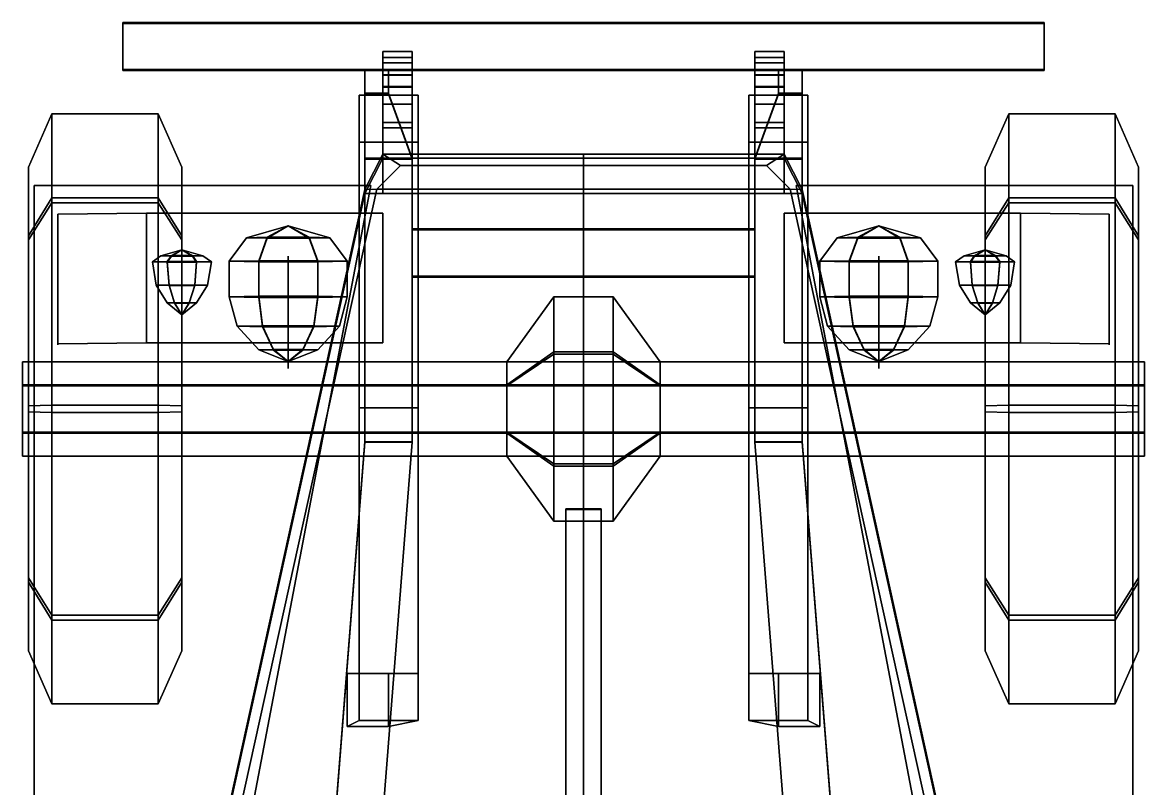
# Model space of a CAD drawing. Header units: millimetres. Extents: x -1.24 to 5, y -3.84 to 3.15.
# Drawn here: x -0.95 to 0.95, y 1.855 to 3.153 of the extents above; entities that cross this region are included whole.
import ezdxf

# ---------------------------------------------------------------- set-up
doc = ezdxf.new("R2010")
doc.units = ezdxf.units.MM
doc.header["$MEASUREMENT"] = 0
doc.layers.add('wheels', color=2, linetype='Continuous')

msp = doc.modelspace()

# ---------------------------------------------------------------- linework, layer by layer
for points in [[(-0.78, 3.1531, 0.9014), (0.78, 3.1531, 0.9014), (0.78, 3.1515, 0.7714), (-0.78, 3.1515, 0.7714)], [(-0.78, 3.0731, 0.9024), (0.78, 3.0731, 0.9024), (0.78, 3.1531, 0.9014), (-0.78, 3.1531, 0.9014)], [(-0.78, 3.1515, 0.7714), (-0.78, 3.0715, 0.7724), (-0.78, 3.0731, 0.9024), (-0.78, 3.1531, 0.9014)], [(0.78, 3.1515, 0.7714), (0.78, 3.0715, 0.7724), (-0.78, 3.0715, 0.7724), (-0.78, 3.1515, 0.7714)], [(0.78, 3.1531, 0.9014), (0.78, 3.0731, 0.9024), (0.78, 3.0715, 0.7724), (0.78, 3.1515, 0.7714)], [(-0.29, 3.0846, 1.0222), (-0.29, 3.1041, 0.982), (-0.34, 3.1041, 0.982), (-0.34, 3.0846, 1.0222)], [(-0.34, 3.0936, 0.9421), (-0.34, 3.0436, 0.9427), (-0.34, 3.0641, 0.9825), (-0.34, 3.1041, 0.982)], [(-0.29, 3.1041, 0.982), (-0.29, 3.0936, 0.9421), (-0.34, 3.0936, 0.9421), (-0.34, 3.1041, 0.982)], [(-0.34, 3.1041, 0.982), (-0.34, 3.0641, 0.9825), (-0.34, 3.0446, 1.0227), (-0.34, 3.0846, 1.0222)], [(-0.29, 3.0641, 0.9825), (-0.29, 3.0436, 0.9427), (-0.29, 3.0936, 0.9421), (-0.29, 3.1041, 0.982)], [(-0.29, 3.0446, 1.0227), (-0.29, 3.0641, 0.9825), (-0.29, 3.1041, 0.982), (-0.29, 3.0846, 1.0222)], [(0.29, 3.0936, 0.9421), (0.29, 3.0436, 0.9427), (0.29, 3.0641, 0.9825), (0.29, 3.1041, 0.982)], [(0.34, 3.1041, 0.982), (0.34, 3.0936, 0.9421), (0.29, 3.0936, 0.9421), (0.29, 3.1041, 0.982)], [(0.29, 3.1041, 0.982), (0.29, 3.0641, 0.9825), (0.29, 3.0446, 1.0227), (0.29, 3.0846, 1.0222)], [(0.34, 3.0846, 1.0222), (0.34, 3.1041, 0.982), (0.29, 3.1041, 0.982), (0.29, 3.0846, 1.0222)], [(0.34, 3.0641, 0.9825), (0.34, 3.0436, 0.9427), (0.34, 3.0936, 0.9421), (0.34, 3.1041, 0.982)], [(0.34, 3.0446, 1.0227), (0.34, 3.0641, 0.9825), (0.34, 3.1041, 0.982), (0.34, 3.0846, 1.0222)], [(-0.29, 3.0936, 0.9421), (-0.29, 3.0631, 0.9025), (-0.34, 3.0631, 0.9025), (-0.34, 3.0936, 0.9421)], [(-0.34, 3.0631, 0.9025), (-0.34, 2.8631, 0.9049), (-0.34, 2.9836, 0.9435), (-0.34, 3.0936, 0.9421)], [(-0.29, 3.0448, 1.0427), (-0.29, 3.0846, 1.0222), (-0.34, 3.0846, 1.0222), (-0.34, 3.0448, 1.0427)], [(-0.34, 3.0846, 1.0222), (-0.34, 2.9746, 1.0236), (-0.34, 3.0148, 1.0431), (-0.34, 3.0448, 1.0427)], [(-0.29, 2.9836, 0.9435), (-0.29, 2.8631, 0.9049), (-0.29, 3.0631, 0.9025), (-0.29, 3.0936, 0.9421)], [(-0.29, 3.0148, 1.0431), (-0.29, 2.9746, 1.0236), (-0.29, 3.0846, 1.0222), (-0.29, 3.0448, 1.0427)], [(0.29, 3.0631, 0.9025), (0.29, 2.8631, 0.9049), (0.29, 2.9836, 0.9435), (0.29, 3.0936, 0.9421)], [(0.34, 3.0936, 0.9421), (0.34, 3.0631, 0.9025), (0.29, 3.0631, 0.9025), (0.29, 3.0936, 0.9421)], [(0.34, 3.0448, 1.0427), (0.34, 3.0846, 1.0222), (0.29, 3.0846, 1.0222), (0.29, 3.0448, 1.0427)], [(0.29, 3.0846, 1.0222), (0.29, 2.9746, 1.0236), (0.29, 3.0148, 1.0431), (0.29, 3.0448, 1.0427)], [(0.34, 2.9836, 0.9435), (0.34, 2.8631, 0.9049), (0.34, 3.0631, 0.9025), (0.34, 3.0936, 0.9421)], [(0.34, 3.0148, 1.0431), (0.34, 2.9746, 1.0236), (0.34, 3.0846, 1.0222), (0.34, 3.0448, 1.0427)], [(-0.78, 3.0715, 0.7724), (0.78, 3.0715, 0.7724), (0.78, 3.0731, 0.9024), (-0.78, 3.0731, 0.9024)], [(-0.37, 3.0731, 0.9024), (-0.37, 3.0331, 0.9028), (-0.33, 3.0331, 0.9028), (-0.33, 3.0731, 0.9024)], [(-0.37, 3.0715, 0.7724), (-0.37, 3.0315, 0.7729), (-0.37, 3.0331, 0.9028), (-0.37, 3.0731, 0.9024)], [(-0.33, 3.0315, 0.7729), (-0.37, 3.0315, 0.7729), (-0.37, 3.0715, 0.7724), (-0.33, 3.0715, 0.7724)], [(-0.34, 3.0641, 0.9825), (-0.34, 3.0436, 0.9427), (-0.29, 3.0436, 0.9427), (-0.29, 3.0641, 0.9825)], [(-0.34, 3.0446, 1.0227), (-0.34, 3.0641, 0.9825), (-0.29, 3.0641, 0.9825), (-0.29, 3.0446, 1.0227)], [(-0.33, 3.0731, 0.9024), (-0.33, 3.0331, 0.9028), (-0.33, 3.0315, 0.7729), (-0.33, 3.0715, 0.7724)], [(0.29, 3.0641, 0.9825), (0.29, 3.0436, 0.9427), (0.34, 3.0436, 0.9427), (0.34, 3.0641, 0.9825)], [(0.29, 3.0446, 1.0227), (0.29, 3.0641, 0.9825), (0.34, 3.0641, 0.9825), (0.34, 3.0446, 1.0227)], [(0.33, 3.0731, 0.9024), (0.33, 3.0331, 0.9028), (0.37, 3.0331, 0.9028), (0.37, 3.0731, 0.9024)], [(0.33, 3.0715, 0.7724), (0.33, 3.0315, 0.7729), (0.33, 3.0331, 0.9028), (0.33, 3.0731, 0.9024)], [(0.37, 3.0315, 0.7729), (0.33, 3.0315, 0.7729), (0.33, 3.0715, 0.7724), (0.37, 3.0715, 0.7724)], [(0.37, 3.0731, 0.9024), (0.37, 3.0331, 0.9028), (0.37, 3.0315, 0.7729), (0.37, 3.0715, 0.7724)], [(-0.34, 3.0448, 1.0427), (-0.34, 3.0148, 1.0431), (-0.29, 3.0148, 1.0431), (-0.29, 3.0448, 1.0427)], [(-0.29, 3.0446, 1.0227), (-0.29, 2.9746, 1.0236), (-0.34, 2.9746, 1.0236), (-0.34, 3.0446, 1.0227)], [(-0.34, 3.0436, 0.9427), (-0.34, 2.9836, 0.9435), (-0.29, 2.9836, 0.9435), (-0.29, 3.0436, 0.9427)], [(0.29, 3.0448, 1.0427), (0.29, 3.0148, 1.0431), (0.34, 3.0148, 1.0431), (0.34, 3.0448, 1.0427)], [(0.34, 3.0446, 1.0227), (0.34, 2.9746, 1.0236), (0.29, 2.9746, 1.0236), (0.29, 3.0446, 1.0227)], [(0.29, 3.0436, 0.9427), (0.29, 2.9836, 0.9435), (0.34, 2.9836, 0.9435), (0.34, 3.0436, 0.9427)], [(-0.29, 3.03, 0.78), (-0.28, 3.03, 0.7), (-0.38, 3.03, 0.7), (-0.37, 3.03, 0.78)], [(-0.38, 3.03, 0.7), (-0.38, 2.95, 0.7), (-0.37, 2.95, 0.78), (-0.37, 3.03, 0.78)], [(-0.28, 3.03, 0.7), (-0.28, 2.95, 0.64), (-0.38, 2.95, 0.64), (-0.38, 3.03, 0.7)], [(-0.38, 3.03, 0.7), (-0.38, 2.95, 0.64), (-0.38, 2.5, 0.56), (-0.38, 2.5, 0.7)], [(-0.37, 3.0315, 0.7729), (-0.37, 2.9215, 0.7742), (-0.37, 2.9231, 0.9042), (-0.37, 3.0331, 0.9028)], [(-0.37, 3.0331, 0.9028), (-0.37, 2.9231, 0.9042), (-0.29, 2.9231, 0.9042), (-0.33, 3.0331, 0.9028)], [(-0.29, 2.9215, 0.7742), (-0.37, 2.9215, 0.7742), (-0.37, 3.0315, 0.7729), (-0.33, 3.0315, 0.7729)], [(-0.37, 3.03, 0.78), (-0.37, 2.95, 0.78), (-0.29, 2.95, 0.78), (-0.29, 3.03, 0.78)], [(-0.33, 3.0331, 0.9028), (-0.29, 2.9231, 0.9042), (-0.29, 2.9215, 0.7742), (-0.33, 3.0315, 0.7729)], [(-0.29, 2.95, 0.78), (-0.28, 2.95, 0.7), (-0.28, 3.03, 0.7), (-0.29, 3.03, 0.78)], [(-0.28, 2.5, 0.56), (-0.28, 2.95, 0.64), (-0.28, 3.03, 0.7), (-0.28, 2.5, 0.7)], [(0.28, 3.03, 0.7), (0.28, 2.95, 0.64), (0.28, 2.5, 0.56), (0.28, 2.5, 0.7)], [(0.38, 3.03, 0.7), (0.38, 2.95, 0.64), (0.28, 2.95, 0.64), (0.28, 3.03, 0.7)], [(0.37, 3.03, 0.78), (0.38, 3.03, 0.7), (0.28, 3.03, 0.7), (0.29, 3.03, 0.78)], [(0.28, 3.03, 0.7), (0.28, 2.95, 0.7), (0.29, 2.95, 0.78), (0.29, 3.03, 0.78)], [(0.33, 3.0331, 0.9028), (0.29, 2.9231, 0.9042), (0.37, 2.9231, 0.9042), (0.37, 3.0331, 0.9028)], [(0.33, 3.0315, 0.7729), (0.29, 2.9215, 0.7742), (0.29, 2.9231, 0.9042), (0.33, 3.0331, 0.9028)], [(0.37, 2.9215, 0.7742), (0.29, 2.9215, 0.7742), (0.33, 3.0315, 0.7729), (0.37, 3.0315, 0.7729)], [(0.29, 3.03, 0.78), (0.29, 2.95, 0.78), (0.37, 2.95, 0.78), (0.37, 3.03, 0.78)], [(0.37, 3.0331, 0.9028), (0.37, 2.9231, 0.9042), (0.37, 2.9215, 0.7742), (0.37, 3.0315, 0.7729)], [(0.37, 2.95, 0.78), (0.38, 2.95, 0.7), (0.38, 3.03, 0.7), (0.37, 3.03, 0.78)], [(0.38, 2.5, 0.56), (0.38, 2.95, 0.64), (0.38, 3.03, 0.7), (0.38, 2.5, 0.7)], [(-0.34, 3.0148, 1.0431), (-0.34, 2.9746, 1.0236), (-0.29, 2.9746, 1.0236), (-0.29, 3.0148, 1.0431)], [(0.29, 3.0148, 1.0431), (0.29, 2.9746, 1.0236), (0.34, 2.9746, 1.0236), (0.34, 3.0148, 1.0431)], [(-0.34, 2.9836, 0.9435), (-0.34, 2.8631, 0.9049), (-0.29, 2.8631, 0.9049), (-0.29, 2.9836, 0.9435)], [(0.29, 2.9836, 0.9435), (0.29, 2.8631, 0.9049), (0.34, 2.8631, 0.9049), (0.34, 2.9836, 0.9435)], [(-0.28, 2.5, 0.7), (-0.28, 2.95, 0.7), (-0.38, 2.95, 0.7), (-0.38, 2.5, 0.7)], [(-0.37, 2.95, 0.78), (-0.38, 2.95, 0.7), (-0.28, 2.95, 0.7), (-0.29, 2.95, 0.78)], [(-0.38, 2.5, 0.56), (-0.38, 2.95, 0.64), (-0.28, 2.95, 0.64), (-0.28, 2.5, 0.56)], [(0.28, 2.5, 0.56), (0.28, 2.95, 0.64), (0.38, 2.95, 0.64), (0.38, 2.5, 0.56)], [(0.38, 2.5, 0.7), (0.38, 2.95, 0.7), (0.28, 2.95, 0.7), (0.28, 2.5, 0.7)], [(0.29, 2.95, 0.78), (0.28, 2.95, 0.7), (0.38, 2.95, 0.7), (0.37, 2.95, 0.78)], [(-0.34, 2.9231, 0.9042), (-0.37, 2.8631, 0.9049), (-0.37, 2.8698, 1.4549), (-0.34, 2.93, 1.4641)], [(-0.34, 2.93, 1.4641), (-0.37, 2.8698, 1.4549), (-0.35, 2.8706, 1.5149), (-0.31, 2.9105, 1.5044)], [(0.34, 2.93, 1.4641), (0.34, 2.9231, 0.9042), (-0.34, 2.9231, 0.9042), (-0.34, 2.93, 1.4641)], [(0, 2.9105, 1.5044), (0, 2.93, 1.4641), (-0.34, 2.93, 1.4641), (-0.31, 2.9105, 1.5044)], [(0.31, 2.9105, 1.5044), (0.34, 2.93, 1.4641), (0, 2.93, 1.4641), (0, 2.9105, 1.5044)], [(0.35, 2.8706, 1.5149), (0.37, 2.8698, 1.4549), (0.34, 2.93, 1.4641), (0.31, 2.9105, 1.5044)], [(0.37, 2.8698, 1.4549), (0.37, 2.8631, 0.9049), (0.34, 2.9231, 0.9042), (0.34, 2.93, 1.4641)], [(-0.37, 2.9231, 0.9042), (-0.37, 2.4432, 0.9101), (-0.29, 2.4432, 0.9101), (-0.29, 2.9231, 0.9042)], [(-0.37, 2.9215, 0.7742), (-0.37, 2.4416, 0.7801), (-0.37, 2.4432, 0.9101), (-0.37, 2.9231, 0.9042)], [(0.34, 2.9231, 0.9042), (0.37, 2.8631, 0.9049), (-0.37, 2.8631, 0.9049), (-0.34, 2.9231, 0.9042)], [(-0.29, 2.4416, 0.7801), (-0.37, 2.4416, 0.7801), (-0.37, 2.9215, 0.7742), (-0.29, 2.9215, 0.7742)], [(-0.31, 2.9105, 1.5044), (-0.35, 2.8706, 1.5149), (0, 2.8707, 1.5249), (0, 2.9105, 1.5044)], [(-0.29, 2.9231, 0.9042), (-0.29, 2.8631, 0.9049), (-0.34, 2.8631, 0.9049), (-0.34, 2.9231, 0.9042)], [(-0.29, 2.9231, 0.9042), (-0.29, 2.4432, 0.9101), (-0.29, 2.4416, 0.7801), (-0.29, 2.9215, 0.7742)], [(0, 2.9105, 1.5044), (0, 2.8707, 1.5249), (0.35, 2.8706, 1.5149), (0.31, 2.9105, 1.5044)], [(0.29, 2.9231, 0.9042), (0.29, 2.4432, 0.9101), (0.37, 2.4432, 0.9101), (0.37, 2.9231, 0.9042)], [(0.29, 2.9215, 0.7742), (0.29, 2.4416, 0.7801), (0.29, 2.4432, 0.9101), (0.29, 2.9231, 0.9042)], [(0.34, 2.9231, 0.9042), (0.34, 2.8631, 0.9049), (0.29, 2.8631, 0.9049), (0.29, 2.9231, 0.9042)], [(0.37, 2.4416, 0.7801), (0.29, 2.4416, 0.7801), (0.29, 2.9215, 0.7742), (0.37, 2.9215, 0.7742)], [(0.37, 2.9231, 0.9042), (0.37, 2.4432, 0.9101), (0.37, 2.4416, 0.7801), (0.37, 2.9215, 0.7742)], [(-0.93, 2.8762, 1.1548), (-0.93, 1.6163, 1.1702), (-0.93, 1.6169, 1.2202), (-0.93, 2.8768, 1.2048)], [(-0.93, 2.8768, 1.2048), (-0.93, 1.6169, 1.2202), (-0.93, 1.6163, 1.1702), (-0.93, 2.8762, 1.1548)], [(-0.36, 2.8768, 1.2048), (-0.6, 1.6169, 1.2202), (-0.93, 1.6169, 1.2202), (-0.93, 2.8768, 1.2048)], [(-0.93, 2.8768, 1.2048), (-0.93, 1.6169, 1.2202), (-0.6, 1.6169, 1.2202), (-0.36, 2.8768, 1.2048)], [(-0.37, 2.8698, 1.4549), (-0.61, 1.7791, 1.3982), (-0.59, 1.7824, 1.6682), (-0.35, 2.8706, 1.5149)], [(-0.37, 2.8631, 0.9049), (-0.61, 1.7732, 0.9182), (-0.61, 1.7791, 1.3982), (-0.37, 2.8698, 1.4549)], [(-0.35, 2.8706, 1.5149), (-0.59, 1.7824, 1.6682), (0, 1.7833, 1.7482), (0, 2.8707, 1.5249)], [(0, 2.8707, 1.5249), (0, 1.7833, 1.7482), (0.59, 1.7824, 1.6682), (0.35, 2.8706, 1.5149)], [(0.59, 1.7824, 1.6682), (0.61, 1.7791, 1.3982), (0.37, 2.8698, 1.4549), (0.35, 2.8706, 1.5149)], [(0.36, 2.8768, 1.2048), (0.6, 1.6169, 1.2202), (0.93, 1.6169, 1.2202), (0.93, 2.8768, 1.2048)], [(0.93, 2.8768, 1.2048), (0.93, 1.6169, 1.2202), (0.6, 1.6169, 1.2202), (0.36, 2.8768, 1.2048)], [(0.61, 1.7791, 1.3982), (0.61, 1.7732, 0.9182), (0.37, 2.8631, 0.9049), (0.37, 2.8698, 1.4549)], [(0.93, 2.8768, 1.2048), (0.93, 1.6169, 1.2202), (0.93, 1.6163, 1.1702), (0.93, 2.8762, 1.1548)], [(0.93, 2.8762, 1.1548), (0.93, 1.6163, 1.1702), (0.93, 1.6169, 1.2202), (0.93, 2.8768, 1.2048)], [(0.37, 2.8631, 0.9049), (0.61, 1.7732, 0.9182), (-0.61, 1.7732, 0.9182), (-0.37, 2.8631, 0.9049)], [(-0.74, 2.83, 1.4654), (-0.74, 2.61, 1.4681), (-0.89, 2.6083, 1.3281), (-0.89, 2.8283, 1.3254)], [(-0.89, 2.8283, 1.3254), (-0.89, 2.6083, 1.3281), (-0.74, 2.61, 1.4681), (-0.74, 2.83, 1.4654)], [(-0.89, 2.8283, 1.3254), (-0.89, 2.6083, 1.3281), (-0.89, 2.6068, 1.2081), (-0.89, 2.8268, 1.2054)], [(-0.89, 2.8268, 1.2054), (-0.89, 2.6068, 1.2081), (-0.89, 2.6083, 1.3281), (-0.89, 2.8283, 1.3254)], [(-0.34, 2.83, 1.4654), (-0.34, 2.61, 1.4681), (-0.74, 2.61, 1.4681), (-0.74, 2.83, 1.4654)], [(-0.74, 2.83, 1.4654), (-0.74, 2.61, 1.4681), (-0.34, 2.61, 1.4681), (-0.34, 2.83, 1.4654)], [(0.34, 2.83, 1.4654), (0.34, 2.61, 1.4681), (0.74, 2.61, 1.4681), (0.74, 2.83, 1.4654)], [(0.74, 2.83, 1.4654), (0.74, 2.61, 1.4681), (0.34, 2.61, 1.4681), (0.34, 2.83, 1.4654)], [(0.89, 2.8283, 1.3254), (0.89, 2.6083, 1.3281), (0.74, 2.61, 1.4681), (0.74, 2.83, 1.4654)], [(0.74, 2.83, 1.4654), (0.74, 2.61, 1.4681), (0.89, 2.6083, 1.3281), (0.89, 2.8283, 1.3254)], [(0.89, 2.8283, 1.3254), (0.89, 2.6083, 1.3281), (0.89, 2.6068, 1.2081), (0.89, 2.8268, 1.2054)], [(0.89, 2.8268, 1.2054), (0.89, 2.6068, 1.2081), (0.89, 2.6083, 1.3281), (0.89, 2.8283, 1.3254)], [(-0.5, 2.8083, 1.3256), (-0.5707, 2.7883, 1.3259), (-0.5354, 2.789, 1.3871), (-0.5, 2.8083, 1.3256)], [(-0.5, 2.8083, 1.3256), (-0.5354, 2.7875, 1.2646), (-0.5707, 2.7883, 1.3259), (-0.5, 2.8083, 1.3256)], [(-0.5, 2.8083, 1.3256), (-0.5354, 2.789, 1.3871), (-0.4646, 2.789, 1.3871), (-0.5, 2.8083, 1.3256)], [(-0.5, 2.8083, 1.3256), (-0.4646, 2.7875, 1.2646), (-0.5354, 2.7875, 1.2646), (-0.5, 2.8083, 1.3256)], [(-0.5, 2.8083, 1.3256), (-0.4646, 2.789, 1.3871), (-0.4293, 2.7883, 1.3259), (-0.5, 2.8083, 1.3256)], [(-0.5, 2.8083, 1.3256), (-0.4293, 2.7883, 1.3259), (-0.4646, 2.7875, 1.2646), (-0.5, 2.8083, 1.3256)], [(-0.29, 2.7231, 0.9066), (0.29, 2.7231, 0.9066), (0.29, 2.8031, 0.9057), (-0.29, 2.8031, 0.9057)], [(-0.29, 2.8031, 0.9057), (0.29, 2.8031, 0.9057), (0.29, 2.8015, 0.7757), (-0.29, 2.8015, 0.7757)], [(0.29, 2.8015, 0.7757), (0.29, 2.7215, 0.7766), (-0.29, 2.7215, 0.7766), (-0.29, 2.8015, 0.7757)], [(0.5, 2.8083, 1.3256), (0.4293, 2.7883, 1.3259), (0.4646, 2.789, 1.3871), (0.5, 2.8083, 1.3256)], [(0.5, 2.8083, 1.3256), (0.4646, 2.7875, 1.2646), (0.4293, 2.7883, 1.3259), (0.5, 2.8083, 1.3256)], [(0.5, 2.8083, 1.3256), (0.4646, 2.789, 1.3871), (0.5354, 2.789, 1.3871), (0.5, 2.8083, 1.3256)], [(0.5, 2.8083, 1.3256), (0.5354, 2.7875, 1.2646), (0.4646, 2.7875, 1.2646), (0.5, 2.8083, 1.3256)], [(0.5, 2.8083, 1.3256), (0.5354, 2.789, 1.3871), (0.5707, 2.7883, 1.3259), (0.5, 2.8083, 1.3256)], [(0.5, 2.8083, 1.3256), (0.5707, 2.7883, 1.3259), (0.5354, 2.7875, 1.2646), (0.5, 2.8083, 1.3256)], [(-0.5707, 2.7883, 1.3259), (-0.6, 2.7483, 1.3264), (-0.55, 2.7493, 1.413), (-0.5354, 2.789, 1.3871)], [(-0.5354, 2.7875, 1.2646), (-0.55, 2.7472, 1.2398), (-0.6, 2.7483, 1.3264), (-0.5707, 2.7883, 1.3259)], [(-0.5354, 2.789, 1.3871), (-0.55, 2.7493, 1.413), (-0.45, 2.7493, 1.413), (-0.4646, 2.789, 1.3871)], [(-0.4646, 2.7875, 1.2646), (-0.45, 2.7472, 1.2398), (-0.55, 2.7472, 1.2398), (-0.5354, 2.7875, 1.2646)], [(-0.4646, 2.789, 1.3871), (-0.45, 2.7493, 1.413), (-0.4, 2.7483, 1.3264), (-0.4293, 2.7883, 1.3259)], [(-0.4293, 2.7883, 1.3259), (-0.4, 2.7483, 1.3264), (-0.45, 2.7472, 1.2398), (-0.4646, 2.7875, 1.2646)], [(0.4293, 2.7883, 1.3259), (0.4, 2.7483, 1.3264), (0.45, 2.7493, 1.413), (0.4646, 2.789, 1.3871)], [(0.4646, 2.7875, 1.2646), (0.45, 2.7472, 1.2398), (0.4, 2.7483, 1.3264), (0.4293, 2.7883, 1.3259)], [(0.4646, 2.789, 1.3871), (0.45, 2.7493, 1.413), (0.55, 2.7493, 1.413), (0.5354, 2.789, 1.3871)], [(0.5354, 2.7875, 1.2646), (0.55, 2.7472, 1.2398), (0.45, 2.7472, 1.2398), (0.4646, 2.7875, 1.2646)], [(0.5354, 2.789, 1.3871), (0.55, 2.7493, 1.413), (0.6, 2.7483, 1.3264), (0.5707, 2.7883, 1.3259)], [(0.5707, 2.7883, 1.3259), (0.6, 2.7483, 1.3264), (0.55, 2.7472, 1.2398), (0.5354, 2.7875, 1.2646)], [(-0.7154, 2.7577, 1.2762), (-0.73, 2.7477, 1.2764), (-0.705, 2.7482, 1.3197), (-0.6977, 2.758, 1.3069)], [(-0.6977, 2.7573, 1.2456), (-0.705, 2.7471, 1.2331), (-0.73, 2.7477, 1.2764), (-0.7154, 2.7577, 1.2762)], [(-0.68, 2.7677, 1.2761), (-0.6977, 2.7573, 1.2456), (-0.7154, 2.7577, 1.2762), (-0.68, 2.7677, 1.2761)], [(-0.68, 2.7677, 1.2761), (-0.7154, 2.7577, 1.2762), (-0.6977, 2.758, 1.3069), (-0.68, 2.7677, 1.2761)], [(-0.6977, 2.758, 1.3069), (-0.705, 2.7482, 1.3197), (-0.655, 2.7482, 1.3197), (-0.6623, 2.758, 1.3069)], [(-0.6623, 2.7573, 1.2456), (-0.655, 2.7471, 1.2331), (-0.705, 2.7471, 1.2331), (-0.6977, 2.7573, 1.2456)], [(-0.68, 2.7677, 1.2761), (-0.6623, 2.7573, 1.2456), (-0.6977, 2.7573, 1.2456), (-0.68, 2.7677, 1.2761)], [(-0.68, 2.7677, 1.2761), (-0.6977, 2.758, 1.3069), (-0.6623, 2.758, 1.3069), (-0.68, 2.7677, 1.2761)], [(-0.68, 2.7677, 1.2761), (-0.6446, 2.7577, 1.2762), (-0.6623, 2.7573, 1.2456), (-0.68, 2.7677, 1.2761)], [(-0.68, 2.7677, 1.2761), (-0.6623, 2.758, 1.3069), (-0.6446, 2.7577, 1.2762), (-0.68, 2.7677, 1.2761)], [(-0.6623, 2.758, 1.3069), (-0.655, 2.7482, 1.3197), (-0.63, 2.7477, 1.2764), (-0.6446, 2.7577, 1.2762)], [(-0.6446, 2.7577, 1.2762), (-0.63, 2.7477, 1.2764), (-0.655, 2.7471, 1.2331), (-0.6623, 2.7573, 1.2456)], [(-0.5, 2.7568, 1.2062), (-0.5, 2.5668, 1.2086), (-0.5, 2.6077, 1.2781), (-0.5, 2.7473, 1.2464)], [(-0.5, 2.7473, 1.2464), (-0.5, 2.6077, 1.2781), (-0.5, 2.5668, 1.2086), (-0.5, 2.7568, 1.2062)], [(0.5, 2.7473, 1.2464), (0.5, 2.6077, 1.2781), (0.5, 2.5668, 1.2086), (0.5, 2.7568, 1.2062)], [(0.5, 2.7568, 1.2062), (0.5, 2.5668, 1.2086), (0.5, 2.6077, 1.2781), (0.5, 2.7473, 1.2464)], [(0.6446, 2.7577, 1.2762), (0.63, 2.7477, 1.2764), (0.655, 2.7482, 1.3197), (0.6623, 2.758, 1.3069)], [(0.6623, 2.7573, 1.2456), (0.655, 2.7471, 1.2331), (0.63, 2.7477, 1.2764), (0.6446, 2.7577, 1.2762)], [(0.68, 2.7677, 1.2761), (0.6623, 2.7573, 1.2456), (0.6446, 2.7577, 1.2762), (0.68, 2.7677, 1.2761)], [(0.68, 2.7677, 1.2761), (0.6446, 2.7577, 1.2762), (0.6623, 2.758, 1.3069), (0.68, 2.7677, 1.2761)], [(0.6623, 2.758, 1.3069), (0.655, 2.7482, 1.3197), (0.705, 2.7482, 1.3197), (0.6977, 2.758, 1.3069)], [(0.6977, 2.7573, 1.2456), (0.705, 2.7471, 1.2331), (0.655, 2.7471, 1.2331), (0.6623, 2.7573, 1.2456)], [(0.68, 2.7677, 1.2761), (0.6977, 2.7573, 1.2456), (0.6623, 2.7573, 1.2456), (0.68, 2.7677, 1.2761)], [(0.68, 2.7677, 1.2761), (0.6623, 2.758, 1.3069), (0.6977, 2.758, 1.3069), (0.68, 2.7677, 1.2761)], [(0.68, 2.7677, 1.2761), (0.7154, 2.7577, 1.2762), (0.6977, 2.7573, 1.2456), (0.68, 2.7677, 1.2761)], [(0.68, 2.7677, 1.2761), (0.6977, 2.758, 1.3069), (0.7154, 2.7577, 1.2762), (0.68, 2.7677, 1.2761)], [(0.6977, 2.758, 1.3069), (0.705, 2.7482, 1.3197), (0.73, 2.7477, 1.2764), (0.7154, 2.7577, 1.2762)], [(0.7154, 2.7577, 1.2762), (0.73, 2.7477, 1.2764), (0.705, 2.7471, 1.2331), (0.6977, 2.7573, 1.2456)], [(-0.7017, 2.7081, 1.3143), (-0.705, 2.7482, 1.3197), (-0.73, 2.7477, 1.2764), (-0.7233, 2.7077, 1.2769)], [(-0.7233, 2.7077, 1.2769), (-0.73, 2.7477, 1.2764), (-0.705, 2.7471, 1.2331), (-0.7017, 2.7072, 1.2394)], [(-0.6583, 2.7081, 1.3143), (-0.655, 2.7482, 1.3197), (-0.705, 2.7482, 1.3197), (-0.7017, 2.7081, 1.3143)], [(-0.7017, 2.7072, 1.2394), (-0.705, 2.7471, 1.2331), (-0.655, 2.7471, 1.2331), (-0.6583, 2.7072, 1.2394)], [(-0.68, 2.7468, 1.2064), (-0.68, 2.6668, 1.2073), (-0.68, 2.6774, 1.2572), (-0.68, 2.7472, 1.2364)], [(-0.68, 2.7472, 1.2364), (-0.68, 2.6774, 1.2572), (-0.68, 2.6668, 1.2073), (-0.68, 2.7468, 1.2064)], [(-0.6367, 2.7077, 1.2769), (-0.63, 2.7477, 1.2764), (-0.655, 2.7482, 1.3197), (-0.6583, 2.7081, 1.3143)], [(-0.6583, 2.7072, 1.2394), (-0.655, 2.7471, 1.2331), (-0.63, 2.7477, 1.2764), (-0.6367, 2.7077, 1.2769)], [(-0.55, 2.7493, 1.413), (-0.6, 2.7483, 1.3264), (-0.6, 2.6883, 1.3271), (-0.55, 2.6893, 1.4137)], [(-0.6, 2.7483, 1.3264), (-0.55, 2.7472, 1.2398), (-0.55, 2.6872, 1.2405), (-0.6, 2.6883, 1.3271)], [(-0.45, 2.7493, 1.413), (-0.55, 2.7493, 1.413), (-0.55, 2.6893, 1.4137), (-0.45, 2.6893, 1.4137)], [(-0.55, 2.7472, 1.2398), (-0.45, 2.7472, 1.2398), (-0.45, 2.6872, 1.2405), (-0.55, 2.6872, 1.2405)], [(-0.4, 2.7483, 1.3264), (-0.45, 2.7493, 1.413), (-0.45, 2.6893, 1.4137), (-0.4, 2.6883, 1.3271)], [(-0.45, 2.7472, 1.2398), (-0.4, 2.7483, 1.3264), (-0.4, 2.6883, 1.3271), (-0.45, 2.6872, 1.2405)], [(0.45, 2.7493, 1.413), (0.4, 2.7483, 1.3264), (0.4, 2.6883, 1.3271), (0.45, 2.6893, 1.4137)], [(0.4, 2.7483, 1.3264), (0.45, 2.7472, 1.2398), (0.45, 2.6872, 1.2405), (0.4, 2.6883, 1.3271)], [(0.55, 2.7493, 1.413), (0.45, 2.7493, 1.413), (0.45, 2.6893, 1.4137), (0.55, 2.6893, 1.4137)], [(0.45, 2.7472, 1.2398), (0.55, 2.7472, 1.2398), (0.55, 2.6872, 1.2405), (0.45, 2.6872, 1.2405)], [(0.6, 2.7483, 1.3264), (0.55, 2.7493, 1.413), (0.55, 2.6893, 1.4137), (0.6, 2.6883, 1.3271)], [(0.55, 2.7472, 1.2398), (0.6, 2.7483, 1.3264), (0.6, 2.6883, 1.3271), (0.55, 2.6872, 1.2405)], [(0.6583, 2.7081, 1.3143), (0.655, 2.7482, 1.3197), (0.63, 2.7477, 1.2764), (0.6367, 2.7077, 1.2769)], [(0.6367, 2.7077, 1.2769), (0.63, 2.7477, 1.2764), (0.655, 2.7471, 1.2331), (0.6583, 2.7072, 1.2394)], [(0.7017, 2.7081, 1.3143), (0.705, 2.7482, 1.3197), (0.655, 2.7482, 1.3197), (0.6583, 2.7081, 1.3143)], [(0.6583, 2.7072, 1.2394), (0.655, 2.7471, 1.2331), (0.705, 2.7471, 1.2331), (0.7017, 2.7072, 1.2394)], [(0.68, 2.7468, 1.2064), (0.68, 2.6668, 1.2073), (0.68, 2.6774, 1.2572), (0.68, 2.7472, 1.2364)], [(0.68, 2.7472, 1.2364), (0.68, 2.6774, 1.2572), (0.68, 2.6668, 1.2073), (0.68, 2.7468, 1.2064)], [(0.7233, 2.7077, 1.2769), (0.73, 2.7477, 1.2764), (0.705, 2.7482, 1.3197), (0.7017, 2.7081, 1.3143)], [(0.7017, 2.7072, 1.2394), (0.705, 2.7471, 1.2331), (0.73, 2.7477, 1.2764), (0.7233, 2.7077, 1.2769)], [(-0.29, 2.7215, 0.7766), (0.29, 2.7215, 0.7766), (0.29, 2.7231, 0.9066), (-0.29, 2.7231, 0.9066)], [(-0.6925, 2.6779, 1.2989), (-0.7017, 2.7081, 1.3143), (-0.7233, 2.7077, 1.2769), (-0.705, 2.6777, 1.2772)], [(-0.705, 2.6777, 1.2772), (-0.7233, 2.7077, 1.2769), (-0.7017, 2.7072, 1.2394), (-0.6925, 2.6774, 1.2556)], [(-0.6675, 2.6779, 1.2989), (-0.6583, 2.7081, 1.3143), (-0.7017, 2.7081, 1.3143), (-0.6925, 2.6779, 1.2989)], [(-0.6925, 2.6774, 1.2556), (-0.7017, 2.7072, 1.2394), (-0.6583, 2.7072, 1.2394), (-0.6675, 2.6774, 1.2556)], [(-0.655, 2.6777, 1.2772), (-0.6367, 2.7077, 1.2769), (-0.6583, 2.7081, 1.3143), (-0.6675, 2.6779, 1.2989)], [(-0.6675, 2.6774, 1.2556), (-0.6583, 2.7072, 1.2394), (-0.6367, 2.7077, 1.2769), (-0.655, 2.6777, 1.2772)], [(0.6675, 2.6779, 1.2989), (0.6583, 2.7081, 1.3143), (0.6367, 2.7077, 1.2769), (0.655, 2.6777, 1.2772)], [(0.655, 2.6777, 1.2772), (0.6367, 2.7077, 1.2769), (0.6583, 2.7072, 1.2394), (0.6675, 2.6774, 1.2556)], [(0.6925, 2.6779, 1.2989), (0.7017, 2.7081, 1.3143), (0.6583, 2.7081, 1.3143), (0.6675, 2.6779, 1.2989)], [(0.6675, 2.6774, 1.2556), (0.6583, 2.7072, 1.2394), (0.7017, 2.7072, 1.2394), (0.6925, 2.6774, 1.2556)], [(0.705, 2.6777, 1.2772), (0.7233, 2.7077, 1.2769), (0.7017, 2.7081, 1.3143), (0.6925, 2.6779, 1.2989)], [(0.6925, 2.6774, 1.2556), (0.7017, 2.7072, 1.2394), (0.7233, 2.7077, 1.2769), (0.705, 2.6777, 1.2772)], [(-0.5433, 2.6392, 1.4027), (-0.55, 2.6893, 1.4137), (-0.6, 2.6883, 1.3271), (-0.5866, 2.6383, 1.3277)], [(-0.5866, 2.6383, 1.3277), (-0.6, 2.6883, 1.3271), (-0.55, 2.6872, 1.2405), (-0.5433, 2.6374, 1.2527)], [(-0.4567, 2.6392, 1.4027), (-0.45, 2.6893, 1.4137), (-0.55, 2.6893, 1.4137), (-0.5433, 2.6392, 1.4027)], [(-0.5433, 2.6374, 1.2527), (-0.55, 2.6872, 1.2405), (-0.45, 2.6872, 1.2405), (-0.4567, 2.6374, 1.2527)], [(-0.4134, 2.6383, 1.3277), (-0.4, 2.6883, 1.3271), (-0.45, 2.6893, 1.4137), (-0.4567, 2.6392, 1.4027)], [(-0.4567, 2.6374, 1.2527), (-0.45, 2.6872, 1.2405), (-0.4, 2.6883, 1.3271), (-0.4134, 2.6383, 1.3277)], [(-0.05, 2.6881, 0.497), (-0.05, 2.5911, 0.3337), (-0.13, 2.5373, 0.4296), (-0.13, 2.5781, 0.4984)], [(-0.05, 2.5951, 0.6627), (-0.05, 2.6881, 0.497), (-0.13, 2.5781, 0.4984), (-0.13, 2.539, 0.5681)], [(0.05, 2.6881, 0.497), (0.05, 2.5911, 0.3337), (-0.05, 2.5911, 0.3337), (-0.05, 2.6881, 0.497)], [(0.05, 2.5951, 0.6627), (0.05, 2.6881, 0.497), (-0.05, 2.6881, 0.497), (-0.05, 2.5951, 0.6627)], [(0.05, 2.5911, 0.3337), (0.05, 2.6881, 0.497), (0.13, 2.5781, 0.4984), (0.13, 2.5373, 0.4296)], [(0.05, 2.6881, 0.497), (0.05, 2.5951, 0.6627), (0.13, 2.539, 0.5681), (0.13, 2.5781, 0.4984)], [(0.4567, 2.6392, 1.4027), (0.45, 2.6893, 1.4137), (0.4, 2.6883, 1.3271), (0.4134, 2.6383, 1.3277)], [(0.4134, 2.6383, 1.3277), (0.4, 2.6883, 1.3271), (0.45, 2.6872, 1.2405), (0.4567, 2.6374, 1.2527)], [(0.5433, 2.6392, 1.4027), (0.55, 2.6893, 1.4137), (0.45, 2.6893, 1.4137), (0.4567, 2.6392, 1.4027)], [(0.4567, 2.6374, 1.2527), (0.45, 2.6872, 1.2405), (0.55, 2.6872, 1.2405), (0.5433, 2.6374, 1.2527)], [(0.5866, 2.6383, 1.3277), (0.6, 2.6883, 1.3271), (0.55, 2.6893, 1.4137), (0.5433, 2.6392, 1.4027)], [(0.5433, 2.6374, 1.2527), (0.55, 2.6872, 1.2405), (0.6, 2.6883, 1.3271), (0.5866, 2.6383, 1.3277)], [(-0.68, 2.6577, 1.2775), (-0.6925, 2.6779, 1.2989), (-0.705, 2.6777, 1.2772), (-0.68, 2.6577, 1.2775)], [(-0.68, 2.6577, 1.2775), (-0.705, 2.6777, 1.2772), (-0.6925, 2.6774, 1.2556), (-0.68, 2.6577, 1.2775)], [(-0.68, 2.6577, 1.2775), (-0.6675, 2.6779, 1.2989), (-0.6925, 2.6779, 1.2989), (-0.68, 2.6577, 1.2775)], [(-0.68, 2.6577, 1.2775), (-0.6925, 2.6774, 1.2556), (-0.6675, 2.6774, 1.2556), (-0.68, 2.6577, 1.2775)], [(-0.68, 2.6577, 1.2775), (-0.655, 2.6777, 1.2772), (-0.6675, 2.6779, 1.2989), (-0.68, 2.6577, 1.2775)], [(-0.68, 2.6577, 1.2775), (-0.6675, 2.6774, 1.2556), (-0.655, 2.6777, 1.2772), (-0.68, 2.6577, 1.2775)], [(0.68, 2.6577, 1.2775), (0.6675, 2.6779, 1.2989), (0.655, 2.6777, 1.2772), (0.68, 2.6577, 1.2775)], [(0.68, 2.6577, 1.2775), (0.655, 2.6777, 1.2772), (0.6675, 2.6774, 1.2556), (0.68, 2.6577, 1.2775)], [(0.68, 2.6577, 1.2775), (0.6925, 2.6779, 1.2989), (0.6675, 2.6779, 1.2989), (0.68, 2.6577, 1.2775)], [(0.68, 2.6577, 1.2775), (0.6675, 2.6774, 1.2556), (0.6925, 2.6774, 1.2556), (0.68, 2.6577, 1.2775)], [(0.68, 2.6577, 1.2775), (0.705, 2.6777, 1.2772), (0.6925, 2.6779, 1.2989), (0.68, 2.6577, 1.2775)], [(0.68, 2.6577, 1.2775), (0.6925, 2.6774, 1.2556), (0.705, 2.6777, 1.2772), (0.68, 2.6577, 1.2775)], [(-0.525, 2.5988, 1.3715), (-0.5433, 2.6392, 1.4027), (-0.5866, 2.6383, 1.3277), (-0.55, 2.5983, 1.3282)], [(-0.55, 2.5983, 1.3282), (-0.5866, 2.6383, 1.3277), (-0.5433, 2.6374, 1.2527), (-0.525, 2.5977, 1.2849)], [(-0.475, 2.5988, 1.3715), (-0.4567, 2.6392, 1.4027), (-0.5433, 2.6392, 1.4027), (-0.525, 2.5988, 1.3715)], [(-0.525, 2.5977, 1.2849), (-0.5433, 2.6374, 1.2527), (-0.4567, 2.6374, 1.2527), (-0.475, 2.5977, 1.2849)], [(-0.45, 2.5983, 1.3282), (-0.4134, 2.6383, 1.3277), (-0.4567, 2.6392, 1.4027), (-0.475, 2.5988, 1.3715)], [(-0.475, 2.5977, 1.2849), (-0.4567, 2.6374, 1.2527), (-0.4134, 2.6383, 1.3277), (-0.45, 2.5983, 1.3282)], [(0.475, 2.5988, 1.3715), (0.4567, 2.6392, 1.4027), (0.4134, 2.6383, 1.3277), (0.45, 2.5983, 1.3282)], [(0.45, 2.5983, 1.3282), (0.4134, 2.6383, 1.3277), (0.4567, 2.6374, 1.2527), (0.475, 2.5977, 1.2849)], [(0.525, 2.5988, 1.3715), (0.5433, 2.6392, 1.4027), (0.4567, 2.6392, 1.4027), (0.475, 2.5988, 1.3715)], [(0.475, 2.5977, 1.2849), (0.4567, 2.6374, 1.2527), (0.5433, 2.6374, 1.2527), (0.525, 2.5977, 1.2849)], [(0.55, 2.5983, 1.3282), (0.5866, 2.6383, 1.3277), (0.5433, 2.6392, 1.4027), (0.525, 2.5988, 1.3715)], [(0.525, 2.5977, 1.2849), (0.5433, 2.6374, 1.2527), (0.5866, 2.6383, 1.3277), (0.55, 2.5983, 1.3282)], [(-0.5, 2.5783, 1.3284), (-0.525, 2.5988, 1.3715), (-0.55, 2.5983, 1.3282), (-0.5, 2.5783, 1.3284)], [(-0.5, 2.5783, 1.3284), (-0.55, 2.5983, 1.3282), (-0.525, 2.5977, 1.2849), (-0.5, 2.5783, 1.3284)], [(-0.5, 2.5783, 1.3284), (-0.475, 2.5988, 1.3715), (-0.525, 2.5988, 1.3715), (-0.5, 2.5783, 1.3284)], [(-0.5, 2.5783, 1.3284), (-0.525, 2.5977, 1.2849), (-0.475, 2.5977, 1.2849), (-0.5, 2.5783, 1.3284)], [(-0.5, 2.5783, 1.3284), (-0.45, 2.5983, 1.3282), (-0.475, 2.5988, 1.3715), (-0.5, 2.5783, 1.3284)], [(-0.5, 2.5783, 1.3284), (-0.475, 2.5977, 1.2849), (-0.45, 2.5983, 1.3282), (-0.5, 2.5783, 1.3284)], [(-0.05, 2.4052, 0.665), (-0.05, 2.5951, 0.6627), (-0.13, 2.539, 0.5681), (-0.13, 2.459, 0.5691)], [(-0.05, 2.5911, 0.3337), (-0.05, 2.4011, 0.336), (-0.13, 2.4573, 0.4306), (-0.13, 2.5373, 0.4296)], [(0.05, 2.4052, 0.665), (0.05, 2.5951, 0.6627), (-0.05, 2.5951, 0.6627), (-0.05, 2.4052, 0.665)], [(0.05, 2.5911, 0.3337), (0.05, 2.4011, 0.336), (-0.05, 2.4011, 0.336), (-0.05, 2.5911, 0.3337)], [(0.05, 2.5951, 0.6627), (0.05, 2.4052, 0.665), (0.13, 2.459, 0.5691), (0.13, 2.539, 0.5681)], [(0.05, 2.4011, 0.336), (0.05, 2.5911, 0.3337), (0.13, 2.5373, 0.4296), (0.13, 2.4573, 0.4306)], [(0.5, 2.5783, 1.3284), (0.475, 2.5988, 1.3715), (0.45, 2.5983, 1.3282), (0.5, 2.5783, 1.3284)], [(0.5, 2.5783, 1.3284), (0.45, 2.5983, 1.3282), (0.475, 2.5977, 1.2849), (0.5, 2.5783, 1.3284)], [(0.5, 2.5783, 1.3284), (0.525, 2.5988, 1.3715), (0.475, 2.5988, 1.3715), (0.5, 2.5783, 1.3284)], [(0.5, 2.5783, 1.3284), (0.475, 2.5977, 1.2849), (0.525, 2.5977, 1.2849), (0.5, 2.5783, 1.3284)], [(0.5, 2.5783, 1.3284), (0.55, 2.5983, 1.3282), (0.525, 2.5988, 1.3715), (0.5, 2.5783, 1.3284)], [(0.5, 2.5783, 1.3284), (0.525, 2.5977, 1.2849), (0.55, 2.5983, 1.3282), (0.5, 2.5783, 1.3284)], [(-0.38, 2.5, 0.7), (-0.38, 2.05, 0.7), (-0.28, 2.05, 0.7), (-0.28, 2.5, 0.7)], [(-0.28, 2.5, 0.56), (-0.28, 2.05, 0.64), (-0.38, 2.05, 0.64), (-0.38, 2.5, 0.56)], [(-0.38, 2.5, 0.56), (-0.38, 2.05, 0.64), (-0.38, 1.97, 0.7), (-0.38, 2.5, 0.7)], [(-0.28, 1.97, 0.7), (-0.28, 2.05, 0.64), (-0.28, 2.5, 0.56), (-0.28, 2.5, 0.7)], [(0.28, 2.5, 0.56), (0.28, 2.05, 0.64), (0.28, 1.97, 0.7), (0.28, 2.5, 0.7)], [(0.28, 2.5, 0.7), (0.28, 2.05, 0.7), (0.38, 2.05, 0.7), (0.38, 2.5, 0.7)], [(0.38, 2.5, 0.56), (0.38, 2.05, 0.64), (0.28, 2.05, 0.64), (0.28, 2.5, 0.56)], [(0.38, 1.97, 0.7), (0.38, 2.05, 0.64), (0.38, 2.5, 0.56), (0.38, 2.5, 0.7)], [(-0.05, 2.3082, 0.5017), (-0.05, 2.4052, 0.665), (-0.13, 2.459, 0.5691), (-0.13, 2.4182, 0.5003)], [(-0.05, 2.4011, 0.336), (-0.05, 2.3082, 0.5017), (-0.13, 2.4182, 0.5003), (-0.13, 2.4573, 0.4306)], [(0.05, 2.4052, 0.665), (0.05, 2.3082, 0.5017), (0.13, 2.4182, 0.5003), (0.13, 2.459, 0.5691)], [(0.05, 2.3082, 0.5017), (0.05, 2.4011, 0.336), (0.13, 2.4573, 0.4306), (0.13, 2.4182, 0.5003)], [(-0.37, 2.4416, 0.7801), (-0.43, 1.6808, 0.7194), (-0.43, 1.6832, 0.9193), (-0.37, 2.4432, 0.9101)], [(-0.35, 1.6808, 0.7194), (-0.43, 1.6808, 0.7194), (-0.37, 2.4416, 0.7801), (-0.29, 2.4416, 0.7801)], [(-0.29, 2.4432, 0.9101), (-0.35, 1.6832, 0.9193), (-0.35, 1.6808, 0.7194), (-0.29, 2.4416, 0.7801)], [(0.29, 2.4416, 0.7801), (0.35, 1.6808, 0.7194), (0.35, 1.6832, 0.9193), (0.29, 2.4432, 0.9101)], [(0.43, 1.6808, 0.7194), (0.35, 1.6808, 0.7194), (0.29, 2.4416, 0.7801), (0.37, 2.4416, 0.7801)], [(0.37, 2.4432, 0.9101), (0.43, 1.6832, 0.9193), (0.43, 1.6808, 0.7194), (0.37, 2.4416, 0.7801)], [(0.05, 2.3082, 0.5017), (0.05, 2.4052, 0.665), (-0.05, 2.4052, 0.665), (-0.05, 2.3082, 0.5017)], [(0.05, 2.4011, 0.336), (0.05, 2.3082, 0.5017), (-0.05, 2.3082, 0.5017), (-0.05, 2.4011, 0.336)], [(-0.03, 2.3288, 0.5514), (-0.03, 0.8399, 0.6496), (0.03, 0.8399, 0.6496), (0.03, 2.3288, 0.5514)], [(-0.03, 2.3279, 0.4814), (-0.03, 0.839, 0.5796), (-0.03, 0.8399, 0.6496), (-0.03, 2.3288, 0.5514)], [(0.03, 2.3279, 0.4814), (0.03, 0.839, 0.5796), (-0.03, 0.839, 0.5796), (-0.03, 2.3279, 0.4814)], [(0.03, 0.8399, 0.6496), (0.03, 0.839, 0.5796), (0.03, 2.3279, 0.4814), (0.03, 2.3288, 0.5514)], [(-0.33, 2.05, 0.75), (-0.28, 2.05, 0.7), (-0.38, 2.05, 0.7), (-0.4, 2.05, 0.75)], [(-0.4, 2.05, 0.75), (-0.4, 1.96, 0.75), (-0.33, 1.96, 0.75), (-0.33, 2.05, 0.75)], [(-0.38, 2.05, 0.7), (-0.38, 1.97, 0.7), (-0.4, 1.96, 0.75), (-0.4, 2.05, 0.75)], [(-0.38, 1.97, 0.7), (-0.38, 2.05, 0.64), (-0.28, 2.05, 0.64), (-0.28, 1.97, 0.7)], [(-0.33, 1.96, 0.75), (-0.28, 1.97, 0.7), (-0.28, 2.05, 0.7), (-0.33, 2.05, 0.75)], [(0.28, 1.97, 0.7), (0.28, 2.05, 0.64), (0.38, 2.05, 0.64), (0.38, 1.97, 0.7)], [(0.28, 2.05, 0.7), (0.28, 1.97, 0.7), (0.33, 1.96, 0.75), (0.33, 2.05, 0.75)], [(0.4, 2.05, 0.75), (0.38, 2.05, 0.7), (0.28, 2.05, 0.7), (0.33, 2.05, 0.75)], [(0.33, 2.05, 0.75), (0.33, 1.96, 0.75), (0.4, 1.96, 0.75), (0.4, 2.05, 0.75)], [(0.4, 1.96, 0.75), (0.38, 1.97, 0.7), (0.38, 2.05, 0.7), (0.4, 2.05, 0.75)], [(-0.4, 1.96, 0.75), (-0.38, 1.97, 0.7), (-0.28, 1.97, 0.7), (-0.33, 1.96, 0.75)], [(0.33, 1.96, 0.75), (0.28, 1.97, 0.7), (0.38, 1.97, 0.7), (0.4, 1.96, 0.75)]]:
    msp.add_3dface(points)
at = {"layer": 'wheels'}
for points in [[(-0.9, 2.856, 0.8486), (-0.9, 2.9981, 0.4932), (-0.94, 2.9081, 0.4943), (-0.94, 2.7916, 0.7857)], [(-0.9, 2.9981, 0.4932), (-0.9, 2.8474, 0.1415), (-0.94, 2.7845, 0.2059), (-0.94, 2.9081, 0.4943)], [(-0.72, 2.856, 0.8486), (-0.72, 2.9981, 0.4932), (-0.9, 2.9981, 0.4932), (-0.9, 2.856, 0.8486)], [(-0.72, 2.9981, 0.4932), (-0.72, 2.8474, 0.1415), (-0.9, 2.8474, 0.1415), (-0.9, 2.9981, 0.4932)], [(-0.72, 2.8474, 0.1415), (-0.72, 2.9981, 0.4932), (-0.68, 2.9081, 0.4943), (-0.68, 2.7845, 0.2059)], [(-0.72, 2.9981, 0.4932), (-0.72, 2.856, 0.8486), (-0.68, 2.7916, 0.7857), (-0.68, 2.9081, 0.4943)], [(0.72, 2.856, 0.8486), (0.72, 2.9981, 0.4932), (0.68, 2.9081, 0.4943), (0.68, 2.7916, 0.7857)], [(0.72, 2.9981, 0.4932), (0.72, 2.8474, 0.1415), (0.68, 2.7845, 0.2059), (0.68, 2.9081, 0.4943)], [(0.9, 2.856, 0.8486), (0.9, 2.9981, 0.4932), (0.72, 2.9981, 0.4932), (0.72, 2.856, 0.8486)], [(0.9, 2.9981, 0.4932), (0.9, 2.8474, 0.1415), (0.72, 2.8474, 0.1415), (0.72, 2.9981, 0.4932)], [(0.9, 2.8474, 0.1415), (0.9, 2.9981, 0.4932), (0.94, 2.9081, 0.4943), (0.94, 2.7845, 0.2059)], [(0.9, 2.9981, 0.4932), (0.9, 2.856, 0.8486), (0.94, 2.7916, 0.7857), (0.94, 2.9081, 0.4943)], [(-0.94, 2.0882, 0.5044), (-0.94, 2.7916, 0.7857), (-0.94, 2.9081, 0.4943), (-0.94, 2.2047, 0.213)], [(-0.94, 2.2047, 0.213), (-0.94, 2.9081, 0.4943), (-0.94, 2.7845, 0.2059), (-0.94, 2.4931, 0.0894)], [(-0.68, 2.7916, 0.7857), (-0.68, 2.5032, 0.9093), (-0.68, 2.2118, 0.7928), (-0.68, 2.9081, 0.4943)], [(-0.68, 2.9081, 0.4943), (-0.68, 2.2118, 0.7928), (-0.68, 2.0882, 0.5044), (-0.68, 2.7845, 0.2059)], [(0.68, 2.0882, 0.5044), (0.68, 2.7916, 0.7857), (0.68, 2.9081, 0.4943), (0.68, 2.2047, 0.213)], [(0.68, 2.2047, 0.213), (0.68, 2.9081, 0.4943), (0.68, 2.7845, 0.2059), (0.68, 2.4931, 0.0894)], [(0.94, 2.7916, 0.7857), (0.94, 2.5032, 0.9093), (0.94, 2.2118, 0.7928), (0.94, 2.9081, 0.4943)], [(0.94, 2.9081, 0.4943), (0.94, 2.2118, 0.7928), (0.94, 2.0882, 0.5044), (0.94, 2.7845, 0.2059)], [(-0.9, 2.5043, 0.9993), (-0.9, 2.856, 0.8486), (-0.94, 2.7916, 0.7857), (-0.94, 2.5032, 0.9093)], [(-0.72, 2.5043, 0.9993), (-0.72, 2.856, 0.8486), (-0.9, 2.856, 0.8486), (-0.9, 2.5043, 0.9993)], [(-0.72, 2.856, 0.8486), (-0.72, 2.5043, 0.9993), (-0.68, 2.5032, 0.9093), (-0.68, 2.7916, 0.7857)], [(0.72, 2.5043, 0.9993), (0.72, 2.856, 0.8486), (0.68, 2.7916, 0.7857), (0.68, 2.5032, 0.9093)], [(0.9, 2.5043, 0.9993), (0.9, 2.856, 0.8486), (0.72, 2.856, 0.8486), (0.72, 2.5043, 0.9993)], [(0.9, 2.856, 0.8486), (0.9, 2.5043, 0.9993), (0.94, 2.5032, 0.9093), (0.94, 2.7916, 0.7857)], [(-0.9, 2.8474, 0.1415), (-0.9, 2.492, -0.0006), (-0.94, 2.4931, 0.0894), (-0.94, 2.7845, 0.2059)], [(-0.72, 2.8474, 0.1415), (-0.72, 2.492, -0.0006), (-0.9, 2.492, -0.0006), (-0.9, 2.8474, 0.1415)], [(-0.72, 2.492, -0.0006), (-0.72, 2.8474, 0.1415), (-0.68, 2.7845, 0.2059), (-0.68, 2.4931, 0.0894)], [(0.72, 2.8474, 0.1415), (0.72, 2.492, -0.0006), (0.68, 2.4931, 0.0894), (0.68, 2.7845, 0.2059)], [(0.9, 2.8474, 0.1415), (0.9, 2.492, -0.0006), (0.72, 2.492, -0.0006), (0.72, 2.8474, 0.1415)], [(0.9, 2.492, -0.0006), (0.9, 2.8474, 0.1415), (0.94, 2.7845, 0.2059), (0.94, 2.4931, 0.0894)], [(-0.94, 2.2118, 0.7928), (-0.94, 2.5032, 0.9093), (-0.94, 2.7916, 0.7857), (-0.94, 2.0882, 0.5044)], [(-0.68, 2.7845, 0.2059), (-0.68, 2.0882, 0.5044), (-0.68, 2.2047, 0.213), (-0.68, 2.4931, 0.0894)], [(0.68, 2.2118, 0.7928), (0.68, 2.5032, 0.9093), (0.68, 2.7916, 0.7857), (0.68, 2.0882, 0.5044)], [(0.94, 2.7845, 0.2059), (0.94, 2.0882, 0.5044), (0.94, 2.2047, 0.213), (0.94, 2.4931, 0.0894)], [(-0.95, 2.4182, 0.5003), (-0.95, 2.5781, 0.4984), (-0.95, 2.5373, 0.4296), (-0.95, 2.4573, 0.4306)], [(0.95, 2.5781, 0.4984), (0.95, 2.5373, 0.4296), (-0.95, 2.5373, 0.4296), (-0.95, 2.5781, 0.4984)], [(0.95, 2.539, 0.5681), (0.95, 2.5781, 0.4984), (-0.95, 2.5781, 0.4984), (-0.95, 2.539, 0.5681)], [(-0.95, 2.459, 0.5691), (-0.95, 2.539, 0.5681), (-0.95, 2.5781, 0.4984), (-0.95, 2.4182, 0.5003)], [(0.95, 2.4573, 0.4306), (0.95, 2.5373, 0.4296), (0.95, 2.5781, 0.4984), (0.95, 2.4182, 0.5003)], [(0.95, 2.4182, 0.5003), (0.95, 2.5781, 0.4984), (0.95, 2.539, 0.5681), (0.95, 2.459, 0.5691)], [(0.95, 2.459, 0.5691), (0.95, 2.539, 0.5681), (-0.95, 2.539, 0.5681), (-0.95, 2.459, 0.5691)], [(0.95, 2.5373, 0.4296), (0.95, 2.4573, 0.4306), (-0.95, 2.4573, 0.4306), (-0.95, 2.5373, 0.4296)], [(-0.9, 2.1489, 0.8572), (-0.9, 2.5043, 0.9993), (-0.94, 2.5032, 0.9093), (-0.94, 2.2118, 0.7928)], [(-0.9, 2.492, -0.0006), (-0.9, 2.1403, 0.1501), (-0.94, 2.2047, 0.213), (-0.94, 2.4931, 0.0894)], [(-0.72, 2.1489, 0.8572), (-0.72, 2.5043, 0.9993), (-0.9, 2.5043, 0.9993), (-0.9, 2.1489, 0.8572)], [(-0.72, 2.492, -0.0006), (-0.72, 2.1403, 0.1501), (-0.9, 2.1403, 0.1501), (-0.9, 2.492, -0.0006)], [(-0.72, 2.5043, 0.9993), (-0.72, 2.1489, 0.8572), (-0.68, 2.2118, 0.7928), (-0.68, 2.5032, 0.9093)], [(-0.72, 2.1403, 0.1501), (-0.72, 2.492, -0.0006), (-0.68, 2.4931, 0.0894), (-0.68, 2.2047, 0.213)], [(0.72, 2.1489, 0.8572), (0.72, 2.5043, 0.9993), (0.68, 2.5032, 0.9093), (0.68, 2.2118, 0.7928)], [(0.72, 2.492, -0.0006), (0.72, 2.1403, 0.1501), (0.68, 2.2047, 0.213), (0.68, 2.4931, 0.0894)], [(0.9, 2.1489, 0.8572), (0.9, 2.5043, 0.9993), (0.72, 2.5043, 0.9993), (0.72, 2.1489, 0.8572)], [(0.9, 2.492, -0.0006), (0.9, 2.1403, 0.1501), (0.72, 2.1403, 0.1501), (0.72, 2.492, -0.0006)], [(0.9, 2.5043, 0.9993), (0.9, 2.1489, 0.8572), (0.94, 2.2118, 0.7928), (0.94, 2.5032, 0.9093)], [(0.9, 2.1403, 0.1501), (0.9, 2.492, -0.0006), (0.94, 2.4931, 0.0894), (0.94, 2.2047, 0.213)], [(0.95, 2.4182, 0.5003), (0.95, 2.459, 0.5691), (-0.95, 2.459, 0.5691), (-0.95, 2.4182, 0.5003)], [(0.95, 2.4573, 0.4306), (0.95, 2.4182, 0.5003), (-0.95, 2.4182, 0.5003), (-0.95, 2.4573, 0.4306)], [(-0.9, 1.9982, 0.5055), (-0.9, 2.1489, 0.8572), (-0.94, 2.2118, 0.7928), (-0.94, 2.0882, 0.5044)], [(-0.9, 2.1403, 0.1501), (-0.9, 1.9982, 0.5055), (-0.94, 2.0882, 0.5044), (-0.94, 2.2047, 0.213)], [(-0.72, 2.1489, 0.8572), (-0.72, 1.9982, 0.5055), (-0.68, 2.0882, 0.5044), (-0.68, 2.2118, 0.7928)], [(-0.72, 1.9982, 0.5055), (-0.72, 2.1403, 0.1501), (-0.68, 2.2047, 0.213), (-0.68, 2.0882, 0.5044)], [(0.72, 1.9982, 0.5055), (0.72, 2.1489, 0.8572), (0.68, 2.2118, 0.7928), (0.68, 2.0882, 0.5044)], [(0.72, 2.1403, 0.1501), (0.72, 1.9982, 0.5055), (0.68, 2.0882, 0.5044), (0.68, 2.2047, 0.213)], [(0.9, 2.1489, 0.8572), (0.9, 1.9982, 0.5055), (0.94, 2.0882, 0.5044), (0.94, 2.2118, 0.7928)], [(0.9, 1.9982, 0.5055), (0.9, 2.1403, 0.1501), (0.94, 2.2047, 0.213), (0.94, 2.0882, 0.5044)], [(-0.72, 1.9982, 0.5055), (-0.72, 2.1489, 0.8572), (-0.9, 2.1489, 0.8572), (-0.9, 1.9982, 0.5055)], [(0.9, 1.9982, 0.5055), (0.9, 2.1489, 0.8572), (0.72, 2.1489, 0.8572), (0.72, 1.9982, 0.5055)], [(-0.72, 2.1403, 0.1501), (-0.72, 1.9982, 0.5055), (-0.9, 1.9982, 0.5055), (-0.9, 2.1403, 0.1501)], [(0.9, 2.1403, 0.1501), (0.9, 1.9982, 0.5055), (0.72, 1.9982, 0.5055), (0.72, 2.1403, 0.1501)]]:
    msp.add_3dface(points, dxfattribs=at)

doc.saveas('drawing.dxf')
